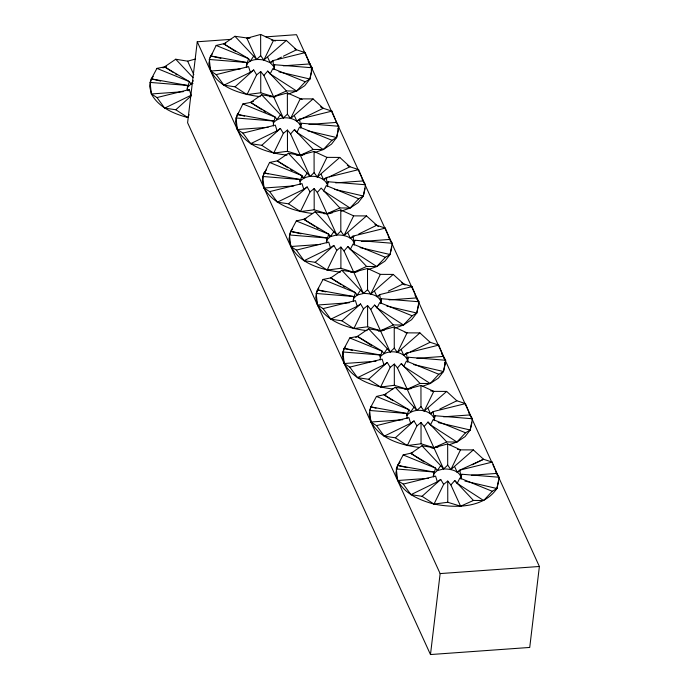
<?xml version="1.0" encoding="UTF-8"?>
<svg xmlns="http://www.w3.org/2000/svg" width="689" height="689" viewBox="0 0 689 689"><rect width="100%" height="100%" fill="white"/><g stroke="black" fill="none" stroke-linecap="round" stroke-linejoin="round"><path stroke-width="1.03" d="M231.048 39.359L197.252 41.779L187.597 122.745L430.479 654.55L529.729 647.445L539.384 566.479L492.876 464.644M430.479 654.55L440.133 573.584L197.252 41.779M273.938 69.649L274.713 64.749L312.091 67.763L309.895 79.028L304.779 85.651L296.623 91.034L287.924 94.126M300.654 128.145L301.438 123.253L338.807 126.259L336.611 137.524L331.495 144.147L323.339 149.53L314.64 152.622M327.37 186.641L328.153 181.75L365.523 184.755L363.336 196.02L358.211 202.644L350.055 208.026L341.356 211.118M354.086 245.146L354.869 240.246L392.248 243.26L390.052 254.525L384.927 261.14L376.771 266.531L368.072 269.623M380.802 303.642L381.585 298.742L418.964 301.756L416.767 313.021L411.643 319.644L403.487 325.027L394.788 328.119M407.526 362.138L408.301 357.246L445.68 360.252L443.483 371.517L438.359 378.14L430.203 383.523L422.469 386.271M434.242 420.634L435.017 415.743L472.396 418.748L470.199 430.014L465.075 436.637L456.919 442.019L449.185 444.767M460.958 479.139L461.733 474.239L499.112 477.253L496.915 488.518C483.394 508.37 455.222 508.155 434.01 504.072C418.12 499.844 398.121 491.326 395.865 472.826L397.596 465.419L403.177 454.938L412.806 452.725M186.986 89.294L189.32 81.612L164.628 66.867L156.928 68.392L151.347 78.873L150.073 82.422L151.382 93.971C158.694 107.389 173.662 113.797 187.761 117.526L189.139 114.71M209.714 59.633L208.845 63.336C212.677 86.521 240.16 94.307 260.296 96.649M210.154 57.781L216.165 45.448L225.794 43.235M246.223 66.351L248.557 58.668L223.856 43.924L234.949 36.284L248.927 38.239M287.02 155.146C268.365 153.027 247.248 146.86 237.335 129.523L236.026 117.983L242.881 103.953L250.572 102.42L261.674 94.789L273.602 96.727L286.452 90.957L296.623 91.034L305.236 81.793L309.895 79.028L311.635 71.622L311.195 69.692M289.647 236.051L289.001 238.833C292.834 262.018 320.307 269.804 340.452 272.146M290.086 234.2L290.732 231.426L296.313 220.945L305.942 218.732M312.711 213.487C294.375 211.359 273.774 205.021 264.051 188.028L262.742 176.479L269.597 162.449L277.288 160.916L288.39 153.285L300.318 155.223L313.168 149.453L323.339 149.53L331.952 140.289L336.611 137.524L338.351 130.118L337.911 128.197M326.371 241.848L328.705 234.165L304.013 219.421L315.106 211.781L327.034 213.719L332.193 212.927M266.574 169.615L264.016 172.922L262.285 180.337L264.051 188.028L269.657 191.62L277.374 202.178L288.484 203.815L300.43 211.583L314.193 209.792L327.034 213.719L339.884 207.949L350.055 208.026L358.668 198.794L363.336 196.02L365.067 188.614M353.087 300.344L355.421 292.661L330.729 277.917L323.029 279.441L317.448 289.923L316.173 293.48L317.483 305.02C327.404 322.357 348.522 328.524 367.168 330.642M341.313 284.772L330.729 277.917L341.822 270.286L353.75 272.224L366.6 266.454L376.771 266.531L385.384 257.29L390.052 254.525L391.783 247.11M369.58 412.478L369.149 414.33C372.861 437.119 399.706 445.111 419.575 447.48M370.019 410.627L370.88 406.915L376.461 396.442L386.09 394.229M355.808 337.489L368.537 328.782L380.466 330.72L393.316 324.95L403.487 325.027L412.108 315.786L416.767 313.021L418.499 305.615M405.132 389.207L407.182 389.216L420.032 383.446L430.203 383.523L438.824 374.282L443.483 371.517L445.215 364.111L444.775 362.19M433.243 475.841L435.569 468.158L410.877 453.414L421.969 445.774L433.898 447.721L447.661 443.94L460.502 449.857L473.36 449.917L483.557 459.27L492.196 462.112L496.881 473.412L499.112 477.253M431.857 447.704L433.898 447.721L446.748 441.942L456.919 442.019L465.54 432.787L470.199 430.014L471.931 422.607M400.163 462.104L397.596 465.419L396.321 468.968L397.631 480.517L403.237 484.109L410.954 494.668L422.073 496.304L434.01 504.072L447.772 502.281L460.614 506.217L473.464 500.447L483.635 500.524L492.256 491.283L496.915 488.518L498.647 481.103M300.972 127.103C297.769 116.682 280.027 114.667 273.412 122.823L275.273 117.164L250.572 102.42L253.474 101.386M327.688 185.599C324.485 175.178 306.743 173.163 300.128 181.328L301.989 175.661L277.288 160.916L287.873 167.772M407.836 361.096C404.641 350.675 386.891 348.66 380.285 356.816L382.137 351.157L357.445 336.413L349.745 337.946L344.164 348.419L342.889 351.976L344.199 363.525C353.922 380.517 374.523 386.856 392.859 388.984M434.561 419.601C431.357 409.171 413.607 407.165 407.001 415.321L408.853 409.654L384.161 394.909L395.253 387.278L407.182 389.216L420.945 385.444L433.786 391.361L446.644 391.421L456.841 400.765L465.48 403.608L470.165 414.916L472.396 418.748M275.66 96.408L273.602 96.727L260.761 92.791L246.998 94.582L235.052 86.814L223.942 85.178L216.225 74.619L210.61 71.027L209.31 59.478L210.584 55.93L212.505 53.441M405.046 285.108L393.212 274.42L380.354 274.368L367.504 268.443L353.75 272.224L340.909 268.288L327.146 270.079L315.209 262.311L304.09 260.675L296.373 250.116L290.767 246.524L289.458 234.975L290.732 231.426L292.653 228.937M433.898 447.721L421.057 443.785L407.294 445.576L395.357 437.808L384.238 436.171L376.521 425.613L370.915 422.021L369.605 410.472L370.88 406.915L406.984 413.486L407.001 415.321M246.998 94.582L256.627 74.868L260.718 71.578L263.887 75.454L283.317 118L287.399 114.167L287.356 92.946L273.602 96.727M220.902 58.324L210.584 55.93L246.688 62.492L246.696 64.327C250.383 58.91 258.065 58.97 263.853 60.081L273.49 40.367L286.348 40.427L296.537 49.78L305.175 52.622L309.869 63.922L312.091 67.763M273.714 153.079L283.343 133.365L287.434 130.075L290.603 133.95L310.033 176.496L314.115 172.663L314.072 151.451L300.318 155.223L287.477 151.296L273.714 153.079L261.768 145.31L250.658 143.674L242.941 133.123L237.335 129.523L235.56 121.832L237.3 114.426L238.583 112.772M287.399 114.167L290.569 118.586L300.206 98.871L313.064 98.923L323.253 108.276L331.9 111.118L336.585 122.427L338.807 126.259M300.43 211.583L310.059 191.869L314.15 188.571L317.319 192.455L336.749 234.992C343.311 234.785 352.837 236.577 354.404 244.104M314.115 172.663L317.284 177.082L326.922 157.368L339.78 157.428L349.969 166.772L358.616 169.615L363.301 180.923L365.523 184.755M327.146 270.079L336.775 250.365L340.866 247.075L344.035 250.951L363.465 293.497C370.027 293.281 379.553 295.073 381.12 302.6M327.034 213.719L340.788 209.947L340.831 231.159L344 235.578L353.638 215.864L366.496 215.924L378.321 226.612M353.862 328.575L363.499 308.861L367.582 305.572L370.751 309.447L390.181 351.993L394.272 348.16L394.229 326.939L380.466 330.72L367.625 326.784L353.862 328.575L341.925 320.807L330.806 319.171L323.089 308.612L317.483 305.02L315.717 297.329L317.448 289.923L318.731 288.269M367.504 268.443L367.547 289.656L370.716 294.082L380.354 274.368M345.447 346.765L344.164 348.419L342.433 355.825L344.199 363.525L349.805 367.116L357.522 377.667L368.641 379.303L380.578 387.072L390.215 367.366L394.297 364.068L397.467 367.943L416.897 410.489L420.988 406.656L420.945 385.444M394.272 348.16L397.432 352.579L407.07 332.865L419.928 332.916L430.125 342.269L438.764 345.111L443.449 356.42L445.68 360.252M407.294 445.576L416.931 425.862L421.013 422.572L424.183 426.448L443.613 468.985C450.175 468.778 459.701 470.57 461.277 478.097M420.988 406.656L424.148 411.075L433.786 391.361L430.711 390.887M434.01 504.072L443.647 484.358L447.729 481.068L450.899 484.944L460.614 506.217M447.661 443.94L447.704 465.153L450.873 469.571L460.502 449.857L457.436 449.383M296.623 91.034L270.166 73.904L272.844 68.581L305.236 81.793M376.771 266.531L350.313 249.401L353.001 244.07L385.384 257.29M403.487 325.027L377.029 307.897L379.717 302.574L412.108 315.786M430.203 383.523L403.745 366.393L406.432 361.07L438.824 374.282M456.919 442.019L430.461 424.889L433.148 419.567L465.54 432.787M483.635 500.524L457.177 483.394L459.864 478.063L492.256 491.283M274.713 64.749L273.774 66.506L274.256 68.607M301.438 123.253L300.49 125.01L299.551 119.119L331.9 111.118M328.153 181.75L327.206 183.507L326.267 177.616L358.616 169.615M354.869 240.246L353.922 242.003L352.983 236.12L385.332 228.119L390.017 239.419L392.248 243.26M381.585 298.742L380.638 300.499L379.699 294.616L412.048 286.615L416.733 297.924L418.964 301.756M408.301 357.246L407.363 359.003L406.415 353.113L438.764 345.111M435.017 415.743L434.079 417.5L433.131 411.609L465.48 403.608M461.733 474.239L460.795 475.996L459.847 470.113L483.557 459.27L472.241 464.782M193.325 80.742L191.086 83.998L187.46 87.27L187.451 85.436L151.347 78.873L149.616 86.28L151.382 93.971L156.989 97.562L164.705 108.121L175.816 109.758L187.761 117.526M234.949 36.284L253.681 56.171L250.322 61.054L248.557 58.668L216.165 45.448M261.674 94.789L280.397 114.667L277.038 119.55L275.273 117.164L242.881 103.953M301.989 176.909L303.754 178.046L307.113 173.163L288.39 153.285M301.05 233.821L290.732 231.426L326.836 237.989L326.844 239.824L330.47 236.551L333.829 231.659L315.106 211.781M341.822 270.286L360.545 290.164L357.186 295.047L353.56 298.32L353.552 296.485L317.448 289.923L325.708 291.843M368.537 328.782L387.261 348.66L383.902 353.543L382.137 351.157L349.745 337.946M395.253 387.278L413.977 407.156L410.618 412.048L408.853 409.654L376.461 396.442M421.969 445.774L440.693 465.652L437.334 470.544L433.717 473.817L433.7 471.982L397.596 465.419L406.889 467.581M153.268 76.384L151.347 78.873L160.632 81.026M263.887 75.454L267.72 71.079L286.452 90.957M290.603 133.95L294.436 129.575L313.168 149.453M317.319 192.455L321.16 188.071L339.884 207.949M344.035 250.951L347.876 246.576L366.6 266.454M370.751 309.447L374.592 305.072L393.316 324.95M397.467 367.943L401.308 363.568L420.032 383.446M424.183 426.448L428.024 422.064L446.748 441.942M450.899 484.944L454.74 480.569L473.464 500.447M188.088 90.784L189.337 89.561L191.103 95.246L164.705 108.121M256.601 59.504L260.683 55.663L260.64 34.45L246.886 38.231L256.601 59.504L253.681 56.171M328.705 235.405L330.47 236.551L336.749 234.992L340.831 231.159M323.029 279.441L355.421 292.661L357.186 295.047L363.465 293.497L367.547 289.656M403.177 454.938L435.569 468.158L437.334 470.544L443.613 468.985L447.704 465.153M175.816 109.758L191.361 95.702M235.052 86.814L253.707 69.951L256.627 74.868M260.683 55.663L263.853 60.081L286.348 40.427M261.768 145.31L280.423 128.447L283.343 133.365M290.569 118.586L313.064 98.923M288.484 203.815L307.139 186.943L310.059 191.869M317.284 177.082L339.78 157.428M315.209 262.311L333.855 245.439L336.775 250.365M344 235.578L366.496 215.924M341.925 320.807L360.571 303.944L363.499 308.861M370.716 294.082L393.212 274.42M368.641 379.303L387.287 362.44L390.215 367.366M397.432 352.579L419.928 332.916M395.357 437.808L414.003 420.936L416.931 425.862M424.148 411.075L446.644 391.421M422.073 496.304L440.719 479.432L443.647 484.358M450.873 469.571L473.36 449.917M263.853 60.081L270.14 62.647L272.835 60.623L305.175 52.622M294.41 115.795L296.856 121.152L299.551 119.119M321.126 174.291L323.572 179.648L326.267 177.616M347.842 232.787L350.288 238.144L352.983 236.12M374.558 291.292L377.004 296.64L379.699 294.616M401.274 349.788L403.72 355.145L406.415 353.113M427.998 408.284L430.444 413.641L433.131 411.609M454.714 466.789L457.16 472.137L459.847 470.113L492.196 462.112M223.942 85.178L250.34 72.302L253.707 69.951M250.658 143.674L277.056 130.807L280.423 128.447M277.374 202.178L303.771 189.303L307.139 186.943M304.09 260.675L330.487 247.799L333.855 245.439M330.806 319.171L357.203 306.295L360.571 303.944M357.522 377.667L383.928 364.8L387.287 362.44M384.238 436.171L410.644 423.296L414.003 420.936M410.954 494.668L437.36 481.792L440.719 479.432M195.512 59.013L187.649 61.175L175.721 59.228L162.992 67.944M267.694 57.299L270.14 62.647L272.973 61.269M277.684 58.97L281.457 57.135M283.343 56.214L296.537 49.78L294.763 48.859M296.856 121.152L323.253 108.276L320.592 106.898M323.572 179.648L327.344 177.805M329.23 176.892L349.969 166.772L347.308 165.403M350.288 238.144L354.06 236.31M358.78 234.01L376.694 225.269L385.332 228.119M377.004 296.64L378.89 295.727M388.32 291.128L403.409 283.773L412.048 286.615M403.72 355.145L408.439 352.846M410.325 351.924L430.125 342.269M430.444 413.641L432.322 412.72M439.866 409.042L456.841 400.765M457.16 472.137L459.046 471.216M166.557 66.178L164.628 66.867L173.447 72.578M193.015 83.309L191.086 83.998L189.32 81.612L156.928 68.392M216.225 74.619L248.574 66.618L250.34 72.302M156.989 97.562L189.337 89.561M242.941 133.123L275.29 125.122L277.056 130.807M269.657 191.62L302.006 183.618L303.771 189.303M296.373 250.116L328.722 242.115L330.487 247.799M323.089 308.612L355.438 300.619L357.203 306.295M349.805 367.116L382.154 359.115L383.928 364.8M376.521 425.613L408.87 417.612L410.644 423.296M403.237 484.109L435.586 476.108L437.36 481.792M300.318 155.223L304.443 154.586M351.683 272.543L357.875 271.587M378.399 331.039L384.591 330.083M405.115 389.535L411.316 388.579M431.831 448.039L438.032 447.075M380.578 387.072L394.341 385.289L407.182 389.216M246.886 38.231L250.047 37.998M265.885 36.87L296.511 34.674L491.989 462.689M210.61 71.027L240.34 68.9M283.325 65.825L309.869 63.922L310.532 66.807M151.382 93.971L183.222 91.689M237.335 129.523L268.116 127.327M308.982 124.399L336.585 122.427M264.051 188.028L293.772 185.901M335.698 182.895L363.301 180.923L363.74 182.843M290.767 246.524L320.488 244.397M361.355 241.469L390.017 239.419L390.456 241.348M317.483 305.02L349.323 302.747M389.13 299.896L416.733 297.924L417.172 299.844M344.199 363.525L376.039 361.243M416.914 358.314L443.449 356.42L443.888 358.34M370.915 422.021L402.764 419.739M443.63 416.819L470.165 414.916L470.613 416.836M397.631 480.517L428.412 478.312M471.405 475.238L496.881 473.412L497.329 475.341M440.133 573.584L539.384 566.479M269.511 96.701L275.643 96.736M296.227 155.197L302.359 155.24M323.959 213.702L329.075 213.736M350.684 272.207L355.791 272.233M378.416 330.711L382.516 330.729M209.31 59.478L246.688 62.492L246.705 67.453M150.073 82.422L187.451 85.436L187.468 90.397M236.026 117.983L273.404 120.988L273.412 122.823M262.742 176.479L300.12 179.493L300.128 181.328M289.458 234.975L326.836 237.989L326.853 242.95M316.173 293.48L353.552 296.485L353.569 301.446M342.889 351.976L380.268 354.981L380.285 356.816M369.605 410.472L406.984 413.486L407.001 418.447M396.321 468.968L433.7 471.982L433.717 476.943M271.44 40.057L275.393 40.97M405.02 332.546L407.07 332.865L394.229 326.939M278.942 71.828L309.895 79.028M244.526 116.105L237.3 114.426L273.404 120.988L273.421 125.949M307.725 130.807L336.611 137.524M268.142 173.886L264.016 172.922L300.12 179.493L300.137 184.454M334.441 189.303L363.336 196.02M360.123 247.566L390.052 254.525M386.839 306.062L416.767 313.021M352.423 350.339L344.164 348.419L380.268 354.981L380.285 359.942M413.555 364.559L443.483 371.517M370.88 406.915L376.039 408.121M438.213 422.581L470.199 430.014M464.929 481.077L496.915 488.518M302.109 99.474L287.356 92.946M331.952 140.289L299.56 127.077L296.881 132.4L323.339 149.53M269.597 162.449L301.989 175.661L303.754 178.046M358.668 198.794L326.285 185.574L323.597 190.896L350.055 208.026M296.313 220.945L328.705 234.165L330.47 236.551M260.64 34.45L273.49 40.367M314.072 151.451L326.922 157.368M340.788 209.947L353.638 215.864M374.911 224.356L376.694 225.269M401.627 282.852L403.409 283.773M223.856 43.924L235.328 51.348M250.572 102.42L262.044 109.844M263.809 110.989L265.566 112.126M175.204 73.714L176.97 74.86M290.525 169.485L292.282 170.631M304.013 219.421L314.589 226.268M316.354 227.413L318.12 228.55M343.07 285.909L344.836 287.055M357.445 336.413L371.552 345.551M384.161 394.909L392.98 400.619M410.877 453.414L424.105 461.974M270.14 62.647L273.774 66.506L272.835 60.623M175.721 59.228L193.006 77.581M280.397 114.667L283.317 118M307.113 173.163L310.033 176.496M333.829 231.659L336.749 234.992M360.545 290.164L363.465 293.497M387.261 348.66L390.181 351.993M413.977 407.156L416.897 410.489M440.693 465.652L443.613 468.985M267.72 71.079L270.166 73.904M294.436 129.575L296.27 131.694M347.876 246.576L350.313 249.401M374.592 305.072L377.029 307.897M401.308 363.568L403.745 366.393M428.024 422.064L430.461 424.889M454.74 480.569L457.177 483.394M308.155 61.442L309.869 63.922M362.156 179.269L363.301 180.923M388.303 236.938L390.017 239.419M415.019 295.435L416.733 297.924M441.735 353.939L443.449 356.42M469.02 413.262L470.165 414.916M495.736 471.758L496.881 473.412M187.649 61.175L193.833 74.705M447.729 481.068L447.772 502.281M421.013 422.572L421.057 443.785M394.297 364.068L394.341 385.289M367.582 305.572L367.625 326.784M340.866 247.075L340.909 268.288M314.15 188.571L314.193 209.792M287.434 130.075L287.477 151.296M260.718 71.578L260.761 92.791"/></g></svg>
